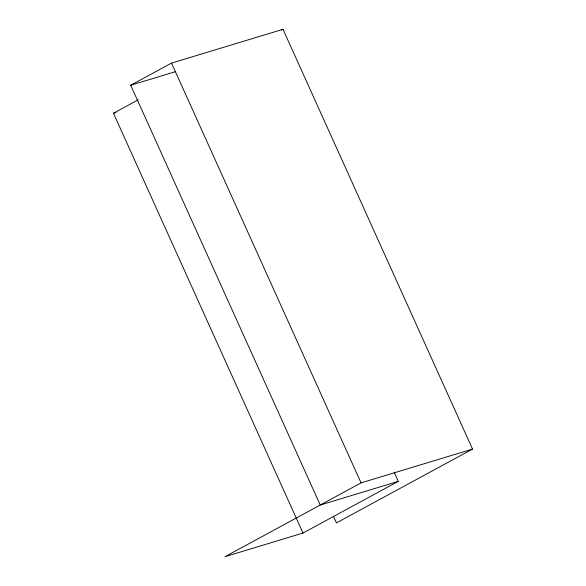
<?xml version="1.0" encoding="UTF-8"?>
<svg xmlns="http://www.w3.org/2000/svg" width="586" height="586" viewBox="0 0 586 586"><rect width="100%" height="100%" fill="white"/><g stroke="black" fill="none" stroke-linecap="round" stroke-linejoin="round"><path stroke-width="0.88" d="M394.129 472.206L398.268 481.37L320.234 505.029L130.693 85.248L171.515 63.105L282.994 29.3L472.536 449.081L336.445 522.895L333.441 516.237M398.268 481.37L303.006 533.04L113.464 113.252L138.281 99.796M281.397 30.172L282.994 29.3M472.536 449.081L361.057 482.886L224.965 556.7L303.006 533.04M130.693 85.248L175.778 71.573M113.464 113.252L116.035 112.475M171.515 63.105L361.057 482.886"/></g></svg>
